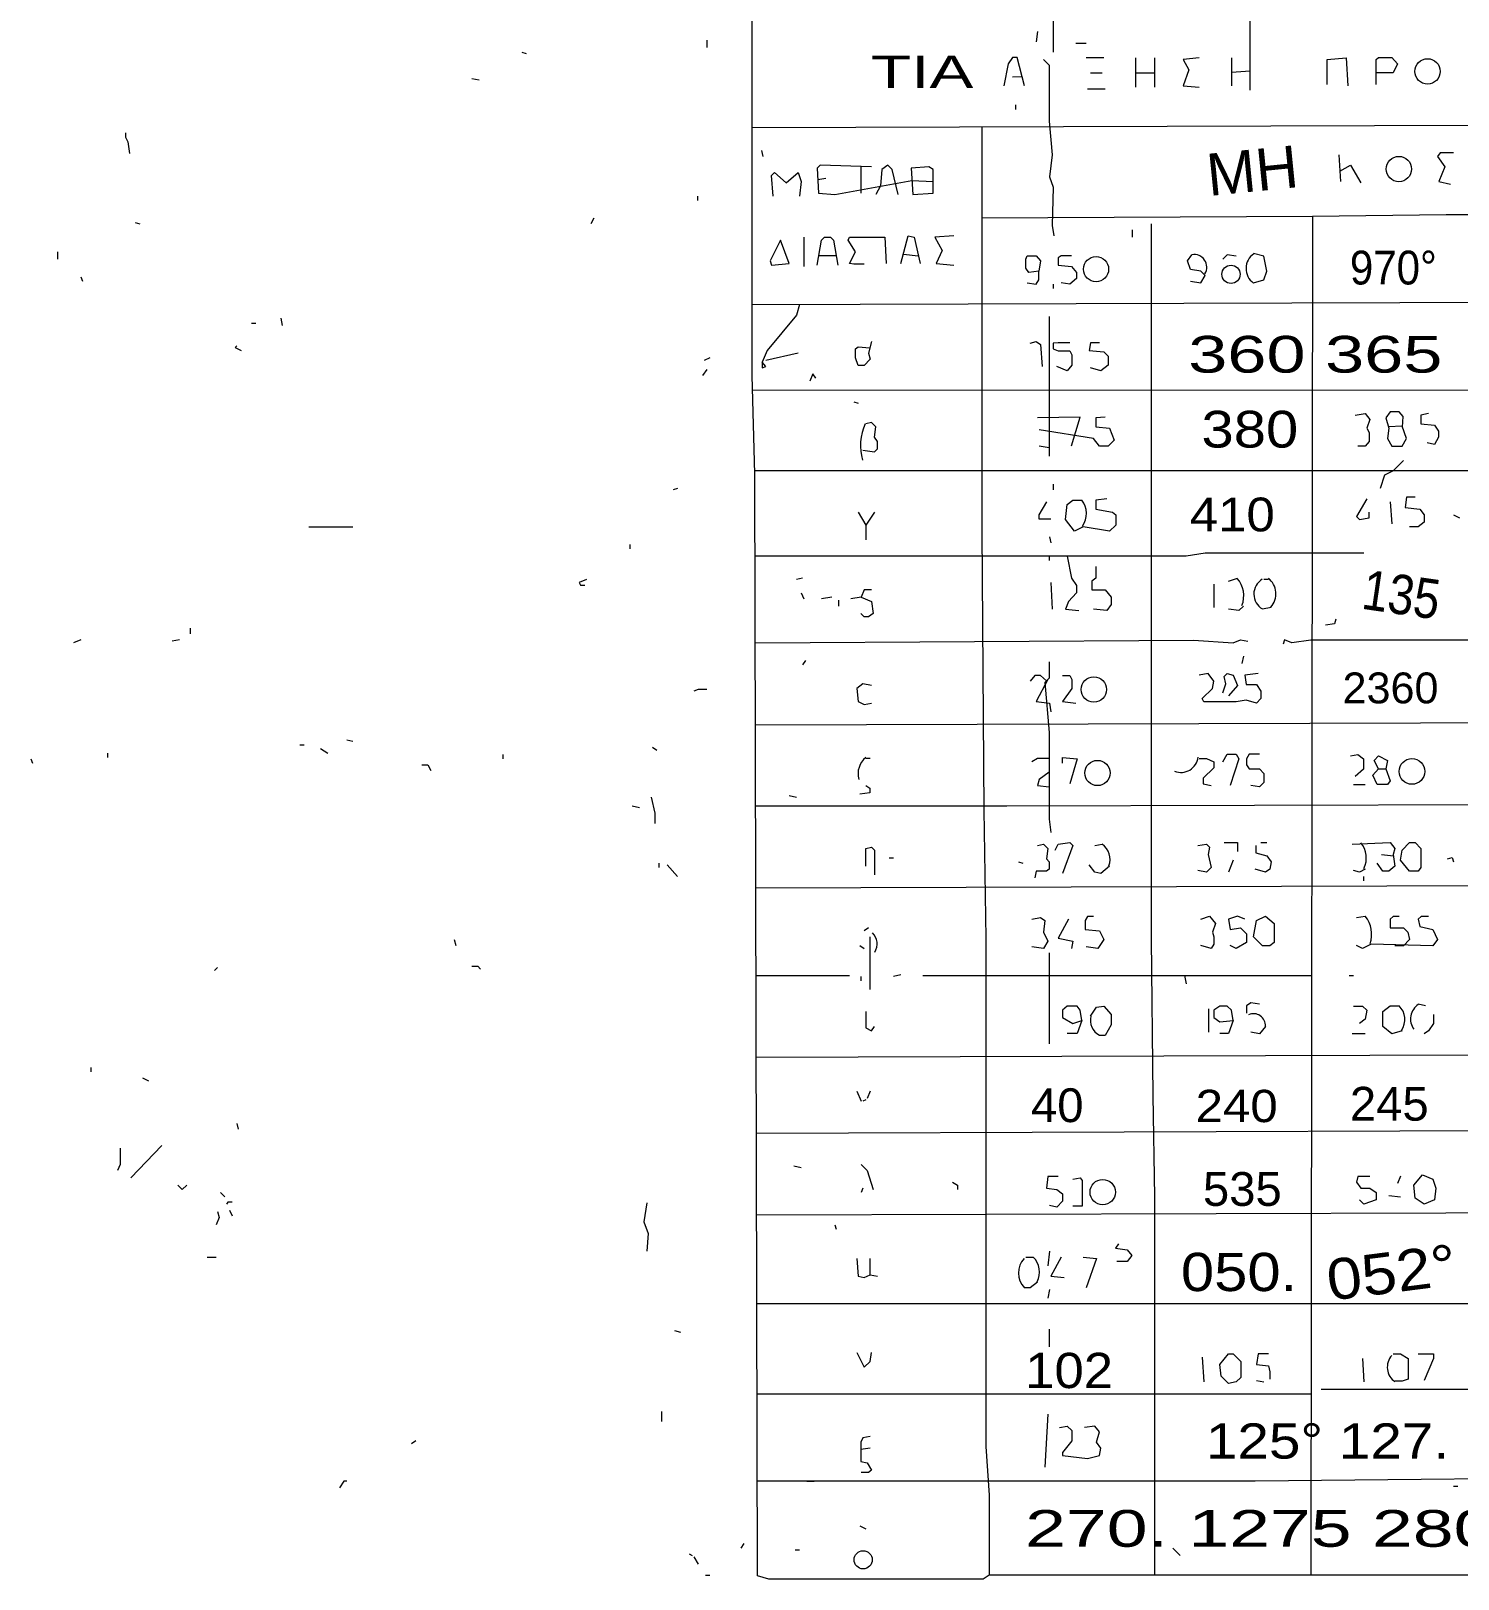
# Model space of a CAD drawing. Header units: metres. Extents: x 0.1 to 48.1, y 1.3 to 34.5.
# Drawn here: x 32.35 to 38.8, y 5.32 to 12.33 of the extents above; entities that cross this region are included whole.
import ezdxf

# ---------------------------------------------------------------- set-up
doc = ezdxf.new("R2010")
doc.units = ezdxf.units.M
for name, color, linetype, lineweight in [('P2D_GRAMMES', 7, 'Continuous', 18), ('P2D_MIKRA', 8, 'Continuous', 13), ('P2D_TOXA', 7, 'Continuous', 18)]:
    doc.layers.add(name, color=color, linetype=linetype, lineweight=lineweight)
doc.layers.add('P2D_KEIMENA', color=7, linetype='Continuous')
doc.styles.add('ARIAL', font='arial.ttf')

msp = doc.modelspace()

# ---------------------------------------------------------------- linework, layer by layer
at = {"layer": 'P2D_GRAMMES'}
for p, q in [((36.970014, 12.803063), (36.970014, 12.23123)), ((37.342939, 12.204634), (37.342939, 12.071649)), ((37.429348, 12.204634), (37.429348, 12.071649)), ((37.777513, 12.204634), (37.777513, 12.078298)), ((36.78678, 12.118731), (36.82893, 12.121032)), ((37.342939, 12.136463), (37.429348, 12.136463)), ((37.861033, 12.144791), (37.777513, 12.138141)), ((36.09975, 11.71158), (36.09975, 11.592906)), ((38.262906, 11.765785), (38.269555, 11.646099)), ((35.94233, 11.659398), (35.905576, 11.652542)), ((38.14322, 11.487165), (38.136703, 5.339727)), ((35.842447, 11.393429), (35.842447, 11.260445)), ((35.910208, 11.311145), (35.98775, 11.311145)), ((36.292551, 11.315964), (36.359901, 11.309649)), ((36.952106, 11.034372), (36.952106, 10.402696)), ((38.881365, 10.700789), (35.61054, 10.700443)), ((36.906466, 10.449241), (36.952106, 10.442592)), ((38.495628, 10.196571), (38.502277, 10.096832)), ((36.161754, 10.150026), (36.12276, 10.090183)), ((33.601806, 10.082633), (33.801283, 10.082633)), ((36.95966, 9.830864), (36.966309, 9.711178)), ((37.696705, 9.824215), (37.696705, 9.717827)), ((37.764215, 9.837513), (37.80411, 9.850812)), ((37.923796, 9.846835), (37.943743, 9.846835)), ((36.101911, 9.764372), (36.055366, 9.757723)), ((37.957042, 9.717827), (37.917147, 9.711178)), ((36.141806, 9.034682), (36.121859, 9.034682)), ((37.159136, 8.640654), (37.192382, 8.647304)), ((38.455733, 8.600759), (38.509643, 8.595031)), ((42.957251, 8.471099), (35.625445, 8.447388)), ((38.342696, 8.314843), (38.382592, 8.321492)), ((36.140637, 8.228403), (36.140637, 7.989031)), ((36.952106, 8.155262), (36.952106, 7.74301)), ((35.626409, 8.052738), (36.048717, 8.052779)), ((36.381178, 8.052779), (38.139579, 8.052769)), ((37.564736, 8.05268), (37.571387, 8.015628)), ((38.655209, 7.91589), (38.621963, 7.922539)), ((37.672603, 7.902592), (37.672603, 7.796204)), ((43.309558, 7.368258), (35.628157, 7.337248)), ((32.936885, 7.284215), (32.797251, 7.137932)), ((36.140637, 6.772225), (36.140871, 6.698616)), ((36.846623, 6.778637), (36.879869, 6.778637)), ((37.644529, 6.326728), (37.651178, 6.213691)), ((38.369293, 6.320079), (38.375942, 6.213691)), ((38.137571, 6.158685), (35.631036, 6.158633)), ((36.946361, 6.067408), (36.933063, 5.828037)), ((36.141806, 5.914476), (36.09975, 5.907827))]:
    msp.add_line(p, q, dxfattribs=at)
for points in [[(44.83505, 13.075681), (44.83505, 9.923953), (44.84364, 9.418613), (44.852229, 8.574162), (44.869033, 8.401283), (44.869033, 5.379884), (44.213953, 5.379884), (42.485157, 5.369445), (41.168613, 5.359006), (40.796257, 5.359006), (40.357408, 5.349367), (39.173848, 5.339727), (36.680393, 5.339727), (36.653796, 5.322083), (35.68301, 5.322083), (35.633046, 5.335995), (35.620864, 10.322906), (35.608682, 10.768403), (35.608682, 13.019162), (36.254843, 13.019162)], [(37.861033, 12.058351), (37.861033, 12.503848), (37.897199, 12.510374), (37.909591, 12.497199), (37.909591, 12.463953), (37.950434, 12.430707), (37.950434, 12.397461)], [(36.839974, 12.078298), (36.806728, 12.206942), (36.78678, 12.206942), (36.766832, 12.178037), (36.746885, 12.078298)], [(36.926414, 12.197984), (36.952106, 12.171387), (36.952106, 11.918717), (36.966309, 11.765785), (36.95301, 11.666047), (36.970014, 11.619503), (36.966309, 11.446623), (36.972958, 11.400079)], [(37.63123, 12.204634), (37.558089, 12.197984), (37.584686, 12.15144), (37.558089, 12.078298), (37.63123, 12.071649)], [(38.209712, 12.084948), (38.209712, 12.197984), (38.296152, 12.204634), (38.302801, 12.078298)], [(38.431825, 12.084948), (38.431825, 12.197984), (38.442435, 12.206942), (38.502277, 12.206942), (38.528874, 12.178037), (38.508927, 12.136463), (38.431825, 12.136463)], [(44.83505, 11.915331), (39.83212, 11.902086), (35.608682, 11.888841)], [(36.647684, 11.892099), (36.647726, 10.063586), (36.656695, 8.800236), (36.665664, 8.221754), (36.665664, 5.921126), (36.680333, 5.701702), (36.680393, 5.339727)], [(38.781545, 11.774943), (38.721702, 11.774943), (38.708403, 11.759136), (38.741649, 11.712592), (38.715052, 11.646099), (38.768246, 11.632801), (38.768246, 11.632801)], [(36.148455, 11.71158), (35.915733, 11.719241), (35.902435, 11.705942), (35.909084, 11.592906), (35.982225, 11.586257), (36.331111, 11.649655), (36.427279, 11.646099)], [(36.268141, 11.586257), (36.241545, 11.699293), (36.221597, 11.719241), (36.195, 11.699293), (36.188351, 11.626152), (36.168403, 11.586257)], [(38.266998, 11.692133), (38.316099, 11.719241), (38.362644, 11.63945)], [(35.702958, 11.579607), (35.696309, 11.672696), (35.709607, 11.685995), (35.762801, 11.63945), (35.815995, 11.685995), (35.829293, 11.646099), (35.822644, 11.579607)], [(44.027775, 11.535498), (44.027254, 10.442592), (44.007827, 10.409346), (44.014476, 10.364778), (42.019712, 10.364778), (41.886728, 10.336744), (35.620492, 10.336489)], [(44.83505, 11.535498), (43.542382, 11.535498), (43.296361, 11.515915), (42.558298, 11.515915), (41.135366, 11.50525), (40.131335, 11.494585), (38.748298, 11.494585), (38.14322, 11.487165), (36.647694, 11.479745)], [(37.413919, 11.453272), (37.413919, 8.215105), (37.421633, 7.510288), (37.429348, 7.051492), (37.429348, 5.339727)], [(35.902435, 11.267094), (35.922382, 11.380131), (35.935681, 11.392953), (35.962277, 11.392953), (35.975576, 11.380131), (35.995524, 11.267094)], [(36.115209, 11.271219), (36.068665, 11.271219), (36.048717, 11.273743), (36.075314, 11.326937), (36.042068, 11.380131), (36.048717, 11.392953), (36.208298, 11.392953), (36.214948, 11.273743)], [(36.28144, 11.273743), (36.314686, 11.400079), (36.341283, 11.393429), (36.36788, 11.273743)], [(36.520812, 11.400079), (36.434372, 11.393429), (36.467618, 11.333586), (36.441021, 11.273743), (36.520812, 11.267094)], [(36.853272, 11.187304), (36.893168, 11.180654), (36.905266, 11.200602), (36.905266, 11.240497), (36.859921, 11.233848), (36.846279, 11.253796), (36.846279, 11.293691), (36.853272, 11.308997), (36.893168, 11.308997), (36.913115, 11.287042), (36.905266, 11.240497)], [(37.052749, 11.308997), (37.006204, 11.308997), (36.993215, 11.30034), (36.993215, 11.267094), (37.052749, 11.260445), (37.075578, 11.233848), (37.075578, 11.207251), (37.046099, 11.180654), (37.006204, 11.187304)], [(37.591335, 11.193953), (37.63788, 11.187304), (37.657827, 11.22055), (37.63788, 11.240497), (37.591335, 11.247147), (37.578037, 11.287042), (37.597984, 11.313639)], [(37.877251, 11.187304), (37.923796, 11.200602), (37.937094, 11.240497), (37.923796, 11.30699), (37.877251, 11.320288)], [(44.83505, 11.131002), (42.285681, 11.127569), (41.793639, 11.115885), (39.027565, 11.097682), (35.608682, 11.08773)], [(35.822603, 11.088353), (35.809346, 11.041021), (35.676361, 10.88144), (35.653564, 10.828246)], [(36.148455, 10.921335), (36.135157, 10.868141), (36.141806, 10.841545), (36.115209, 10.812567), (36.088613, 10.812567), (36.075946, 10.848194), (36.075946, 10.888089), (36.088613, 10.897643), (36.141316, 10.892778)], [(36.866571, 10.914686), (36.893168, 10.921335), (36.913115, 10.908037), (36.919764, 10.808298)], [(37.046099, 10.915346), (36.992906, 10.915346), (36.970014, 10.914686), (36.970014, 10.888089), (36.992906, 10.878858), (37.046099, 10.878858), (37.055275, 10.861492), (37.055275, 10.814948), (37.032801, 10.788351), (36.986257, 10.808298)], [(37.179084, 10.915346), (37.139188, 10.915346), (37.132539, 10.88144), (37.199031, 10.874791), (37.218979, 10.854843), (37.218979, 10.814948), (37.185733, 10.788351), (37.139188, 10.801649)], [(37.052749, 10.449241), (37.092644, 10.579755), (36.899817, 10.575576)], [(37.205681, 10.579755), (37.163692, 10.575576), (37.163692, 10.535681), (37.225628, 10.529031), (37.245576, 10.475838), (37.218979, 10.447903), (37.179084, 10.447903), (37.152487, 10.482487), (36.906466, 10.522382)], [(38.336047, 10.588874), (38.382592, 10.595524), (38.402539, 10.568927), (38.389241, 10.529031), (38.399215, 10.509084), (38.399215, 10.469188), (38.382592, 10.447903), (38.349346, 10.447903)], [(38.550082, 10.534425), (38.553571, 10.582225), (38.535524, 10.603205), (38.495628, 10.603205), (38.475681, 10.575576), (38.488979, 10.529031), (38.48233, 10.482487), (38.502277, 10.447903), (38.548822, 10.447903), (38.56877, 10.482487), (38.548822, 10.537927), (38.487131, 10.535499)], [(38.668508, 10.595524), (38.633448, 10.588874), (38.633448, 10.548979), (38.695105, 10.54233), (38.713533, 10.515733), (38.713533, 10.489136), (38.695105, 10.45589), (38.661859, 10.462539)], [(36.10856, 10.429293), (36.161754, 10.422644), (36.175052, 10.435942), (36.175052, 10.469188), (36.161754, 10.489136), (36.168403, 10.535681), (36.148455, 10.555628), (36.121859, 10.548979)], [(38.555471, 10.382749), (38.508927, 10.336204), (38.469031, 10.316257), (38.449084, 10.256414)], [(36.939712, 10.196571), (36.905266, 10.136728), (36.905266, 10.119127), (36.95966, 10.119127), (36.95966, 10.119127)], [(37.21233, 10.209869), (37.163692, 10.20322), (37.163692, 10.163325), (37.238927, 10.150026), (37.254095, 10.136728), (37.254095, 10.090183), (37.225628, 10.063586), (37.105942, 10.083534), (37.066047, 10.063586), (37.026152, 10.11678), (37.032801, 10.183272), (37.059398, 10.20322), (37.099293, 10.20322)], [(38.389241, 10.209869), (38.342696, 10.130079), (38.355995, 10.11678), (38.399215, 10.123429), (38.399215, 10.150026)], [(38.608665, 10.217022), (38.56877, 10.217022), (38.56212, 10.169974), (38.628613, 10.163325), (38.64856, 10.136728), (38.64856, 10.103482), (38.621963, 10.082633), (38.582068, 10.082633)], [(36.088613, 10.150026), (36.12276, 10.090183), (36.12276, 10.023691)], [(38.375942, 9.96407), (37.657827, 9.96407), (37.571387, 9.950449), (35.621774, 9.950429)], [(37.032801, 9.950449), (37.052749, 9.850812), (37.075578, 9.817565), (37.075578, 9.784319), (37.03945, 9.744424), (37.026152, 9.711178), (37.085995, 9.704529)], [(37.163692, 9.904005), (37.163692, 9.850812), (37.145838, 9.837513), (37.145838, 9.797847), (37.205681, 9.797847), (37.232277, 9.764372), (37.232277, 9.731126), (37.21233, 9.704529), (37.152487, 9.711178)], [(36.101911, 9.764372), (36.148455, 9.744424), (36.155105, 9.69123), (36.135157, 9.675676), (36.115209, 9.675676), (36.09975, 9.69123), (36.09975, 9.69123)], [(36.148455, 9.797847), (36.115209, 9.797847), (36.101911, 9.764372)], [(37.830707, 9.724476), (37.810759, 9.704529), (37.764215, 9.711178)], [(35.622731, 9.558604), (37.604634, 9.569793), (37.784162, 9.558246), (37.817408, 9.571545), (37.850654, 9.564895)], [(40.357039, 9.569814), (39.609375, 9.569793), (39.539555, 9.578194), (39.386623, 9.569793), (38.136571, 9.569793), (38.050131, 9.558246), (38.016885, 9.571545), (38.010236, 9.551597)], [(36.952106, 9.471806), (36.952106, 9.398665), (36.933063, 9.378717), (36.952106, 9.152644), (36.952106, 8.76034), (36.95966, 8.700497)], [(36.939705, 9.385675), (36.913115, 9.410214), (36.886518, 9.410214), (36.866571, 9.385366)], [(36.945895, 9.392159), (36.893168, 9.292277), (36.95301, 9.285628), (36.95966, 9.245733)], [(37.012853, 9.410214), (37.046099, 9.410214), (37.055275, 9.392016), (37.055275, 9.35212), (37.012853, 9.292277), (37.072696, 9.285628)], [(37.897199, 9.418613), (37.837356, 9.411963), (37.844005, 9.369236), (37.89055, 9.369236), (37.909591, 9.338822), (37.909591, 9.305576), (37.89055, 9.285628), (37.844005, 9.298927), (37.797461, 9.291396), (37.651178, 9.291396), (37.644529, 9.305576), (37.691073, 9.35212), (37.697723, 9.385366), (37.671126, 9.418613), (37.63123, 9.411963)], [(41.494424, 9.20575), (39.133953, 9.19582), (35.623641, 9.185859)], [(37.01236, 9.01301), (37.01236, 9.039607), (37.079346, 9.032958), (37.046099, 8.919921)], [(37.737618, 9.01966), (37.757565, 9.054014), (37.797461, 9.054014), (37.810759, 9.032958), (37.770864, 8.913272)], [(37.903848, 9.054014), (37.857304, 9.054014), (37.844904, 9.032958), (37.844904, 9.006361), (37.857304, 8.98863), (37.903848, 8.98863), (37.923796, 8.966466), (37.923796, 8.926571), (37.903848, 8.906623), (37.863953, 8.913272)], [(38.316099, 9.046257), (38.349346, 9.052906), (38.374982, 9.032958), (38.374982, 8.986414), (38.336047, 8.953168)], [(38.442435, 8.98863), (38.422487, 9.026309), (38.442435, 9.046257), (38.48233, 9.026309), (38.475681, 8.98863)], [(36.952106, 9.034682), (36.899817, 9.034682), (36.87322, 9.01966)], [(36.952106, 8.973115), (36.906466, 8.939869), (36.899817, 8.913272), (36.952106, 8.906623)], [(37.63123, 9.034682), (37.664476, 9.034682), (37.696705, 9.01966), (37.696705, 8.993063), (37.649516, 8.946518), (37.649516, 8.919921), (37.684424, 8.913272)], [(41.454529, 8.830683), (39.000969, 8.824735), (36.760183, 8.818786), (36.28144, 8.818786), (35.624538, 8.818757)], [(36.12276, 8.547565), (36.12276, 8.627356), (36.148455, 8.634005), (36.162428, 8.620707), (36.162428, 8.50767)], [(36.899817, 8.640654), (36.926414, 8.647304), (36.946361, 8.627356), (36.939712, 8.580812), (36.952106, 8.567513), (36.952106, 8.534267), (36.939712, 8.525706), (36.893168, 8.525706), (36.886518, 8.494372)], [(36.979607, 8.620707), (36.992906, 8.647304), (37.046099, 8.653953), (37.059398, 8.640654), (37.012853, 8.514319)], [(37.624581, 8.640654), (37.664476, 8.647304), (37.677775, 8.634005), (37.671126, 8.600759), (37.684424, 8.540916), (37.664476, 8.520969), (37.624581, 8.527618)], [(37.886923, 8.640654), (37.886923, 8.607408), (37.937094, 8.59411), (37.957042, 8.567513), (37.950393, 8.534267), (37.930445, 8.520969), (37.883901, 8.534267)], [(38.322749, 8.647304), (38.495628, 8.654175), (38.515576, 8.627356), (38.508927, 8.600759), (38.515576, 8.547565), (38.488979, 8.525706), (38.462382, 8.525706), (38.435785, 8.560864)], [(37.225628, 8.547565), (37.185733, 8.514319), (37.159136, 8.520969), (37.132539, 8.554215)], [(38.382592, 8.534267), (38.355995, 8.520969), (38.329398, 8.527618)], [(36.87322, 8.308194), (36.913115, 8.314843), (36.933063, 8.301545), (36.926414, 8.248351), (36.946361, 8.208455), (36.926414, 8.175209), (36.87322, 8.181859)], [(37.03945, 8.308194), (36.992906, 8.221754), (37.059398, 8.208455), (37.052749, 8.175209)], [(37.152487, 8.319137), (37.12589, 8.319137), (37.11467, 8.301545), (37.11467, 8.261649), (37.179084, 8.255), (37.199031, 8.215105), (37.172435, 8.175209), (37.119241, 8.181859)], [(37.63788, 8.308194), (37.677775, 8.321492), (37.704372, 8.288246), (37.691073, 8.248351), (37.696705, 8.228403), (37.696705, 8.195157), (37.684424, 8.175209), (37.63788, 8.188508)], [(37.837356, 8.308194), (37.80411, 8.321492), (37.764215, 8.308194), (37.770864, 8.261649), (37.817408, 8.268298), (37.844904, 8.241702), (37.844904, 8.201806), (37.797461, 8.175209), (37.770864, 8.188508)], [(38.668508, 8.319137), (38.635262, 8.319137), (38.621963, 8.308194), (38.628613, 8.274948), (38.688455, 8.261649), (38.708403, 8.215105), (38.688455, 8.187699), (38.409188, 8.195157), (38.369293, 8.175209), (38.342696, 8.188508)], [(38.535524, 8.319137), (38.508927, 8.319137), (38.495628, 8.308194), (38.495628, 8.26883), (38.555471, 8.26883), (38.575419, 8.248351), (38.582068, 8.215105), (38.555471, 8.187699), (38.515576, 8.187699), (38.515576, 8.187699)], [(37.903848, 7.922539), (37.863953, 7.929188), (37.844904, 7.91589), (37.844904, 7.882644)], [(38.548822, 7.802853), (38.502277, 7.789555), (38.461044, 7.822801), (38.461044, 7.889293), (38.495628, 7.91589), (38.535524, 7.91589)], [(37.099293, 7.849398), (37.079346, 7.790478), (37.032801, 7.790478)], [(37.139188, 7.869346), (37.165785, 7.909241), (37.199031, 7.913515), (37.232277, 7.875995), (37.232277, 7.82945), (37.205681, 7.781613), (37.179084, 7.781613)], [(37.784162, 7.849398), (37.764215, 7.790478), (37.724319, 7.790478)], [(38.329398, 7.913515), (38.369293, 7.913515), (38.389241, 7.895942), (38.382592, 7.856047), (38.355995, 7.836099)], [(37.930445, 7.822801), (37.903848, 7.789555), (37.863953, 7.796204)], [(35.627312, 7.683167), (37.930445, 7.690717), (40.290916, 7.698228)], [(36.101911, 7.197775), (36.128508, 7.171178), (36.155105, 7.084738)], [(36.992906, 7.143732), (36.946361, 7.143732), (36.939712, 7.091387), (36.986257, 7.084738), (37.01236, 7.064791), (37.01236, 7.031545), (36.986257, 7.004948), (36.95301, 7.011597)], [(37.059398, 7.131283), (37.092644, 7.137932), (37.101655, 7.124634), (37.101655, 7.009283), (37.059398, 7.009283)], [(38.402539, 7.143732), (38.349346, 7.143732), (38.342696, 7.117984), (38.362644, 7.090447), (38.402539, 7.090447), (38.431825, 7.07144), (38.431825, 7.038194), (38.375942, 7.018246), (38.355995, 7.038194)], [(35.131126, 7.024895), (35.117827, 6.938455), (35.137775, 6.885262), (35.131126, 6.805471)], [(45.091649, 6.958403), (44.869033, 7.009283), (42.298979, 7.009283), (39.785576, 6.980089), (35.629058, 6.968495)], [(37.265524, 6.839258), (37.252225, 6.81877), (37.305419, 6.81212), (37.325366, 6.785524), (37.305419, 6.758129), (37.258874, 6.758129)], [(36.081963, 6.772225), (36.088613, 6.692435), (36.115209, 6.685785), (36.141806, 6.699084), (36.175052, 6.692435)], [(37.006204, 6.778874), (36.95966, 6.692435), (37.019503, 6.685785)], [(37.105942, 6.778874), (37.165785, 6.772225), (37.119241, 6.639241)], [(36.899817, 6.665838), (36.866571, 6.639241), (36.839974, 6.639241)], [(44.869033, 6.602838), (44.40678, 6.602838), (43.821649, 6.596105), (40.217775, 6.578289), (39.812173, 6.567206), (35.630038, 6.567174)], [(37.943743, 6.341637), (37.897199, 6.341637), (37.89055, 6.293482), (37.943743, 6.286832), (37.950434, 6.260236), (37.950434, 6.22699)], [(38.508927, 6.341637), (38.542173, 6.341637), (38.576884, 6.320079), (38.576884, 6.22699), (38.548822, 6.217783), (38.515576, 6.217783)], [(38.621963, 6.341637), (38.69045, 6.341637), (38.69045, 6.320079), (38.64856, 6.22034)], [(44.869033, 6.202179), (42.019712, 6.202179), (41.946571, 6.179055), (38.183115, 6.179055)], [(36.141806, 5.96767), (36.10856, 5.961021), (36.09975, 5.941073), (36.09975, 5.854634), (36.128508, 5.847984), (36.148455, 5.814738), (36.135157, 5.804708), (36.101911, 5.804708)], [(36.999555, 6.007565), (37.032801, 6.014215), (37.055275, 5.994267), (37.055275, 5.947723), (37.01236, 5.894529), (37.01236, 5.88123), (37.12589, 5.867932), (37.179084, 5.88123), (37.185733, 5.914476), (37.165785, 5.941073), (37.179084, 5.987618), (37.159136, 6.014215), (37.112592, 6.007565)], [(44.869033, 5.804708), (41.414634, 5.804708), (41.348141, 5.788141), (41.321545, 5.765369), (41.308246, 5.765369), (41.314895, 5.768194), (41.301597, 5.782567), (39.685838, 5.782567), (37.883901, 5.765369), (35.631997, 5.765325)]]:
    msp.add_lwpolyline(points, dxfattribs=at)
for points in [[(36.427279, 11.699293), (36.407775, 11.712592), (36.327984, 11.705942), (36.334634, 11.586257), (36.427279, 11.592906)], [(35.736204, 11.380131), (35.68966, 11.287042), (35.696309, 11.267094), (35.776099, 11.273743)], [(35.653564, 10.828246), (35.653564, 10.801649), (35.669712, 10.808298)], [(38.442435, 8.98863), (38.475681, 8.98863), (38.495628, 8.93322), (38.48233, 8.91773), (38.435785, 8.91773), (38.415838, 8.959817)], [(38.582068, 8.654175), (38.608665, 8.654175), (38.633448, 8.627356), (38.633448, 8.540916), (38.621963, 8.525706), (38.582068, 8.525706), (38.542173, 8.574162), (38.548822, 8.620707)], [(37.930445, 8.321492), (37.969887, 8.288246), (37.969887, 8.201806), (37.950393, 8.187699), (37.917147, 8.187699), (37.877251, 8.228403), (37.89055, 8.301545)], [(37.099293, 7.849398), (37.092644, 7.895942), (37.079346, 7.913515), (37.032801, 7.913515), (37.01236, 7.895942), (37.01236, 7.862696), (37.059398, 7.836099)], [(37.784162, 7.849398), (37.777513, 7.895942), (37.757565, 7.913515), (37.724319, 7.913515), (37.696705, 7.895942), (37.696705, 7.862696), (37.724319, 7.842749)], [(38.641911, 7.15123), (38.688455, 7.131283), (38.701754, 7.091387), (38.695105, 7.038194), (38.64856, 7.018246), (38.608665, 7.044843), (38.602016, 7.104686)], [(37.764215, 6.341637), (37.784162, 6.341637), (37.818701, 6.30678), (37.818701, 6.233639), (37.797461, 6.213691), (37.764215, 6.207042), (37.730969, 6.240288), (37.724319, 6.293482)]]:
    msp.add_lwpolyline(points, close=True, dxfattribs=at)
at = {"layer": 'P2D_MIKRA'}
for p, q in [((35.403743, 12.284424), (35.403743, 12.251178)), ((36.899817, 12.324319), (36.893168, 12.277775)), ((37.072696, 12.271181), (37.119241, 12.271181)), ((34.565942, 12.23123), (34.58589, 12.224581)), ((37.119241, 12.206942), (37.199031, 12.206942)), ((37.139188, 12.136463), (37.192382, 12.136463)), ((34.339869, 12.111545), (34.373115, 12.104895)), ((37.12589, 12.065177), (37.205681, 12.065177)), ((36.800079, 11.991859), (36.800079, 11.971911)), ((35.649764, 11.785733), (35.656414, 11.759136)), ((35.361517, 11.579607), (35.361517, 11.55966)), ((32.817199, 11.459921), (32.837147, 11.453272)), ((34.891754, 11.479869), (34.878455, 11.453272)), ((37.32746, 11.426675), (37.32746, 11.393429)), ((32.465697, 11.326937), (32.465697, 11.293691)), ((32.571178, 11.213901), (32.577827, 11.193953)), ((36.970014, 11.180654), (36.970014, 11.160707)), ((33.342487, 11.004672), (33.362435, 11.004672)), ((33.475471, 11.027723), (33.48212, 10.994476)), ((35.815995, 10.868141), (35.669712, 10.834895)), ((35.403743, 10.795), (35.383796, 10.768403)), ((35.417042, 10.848194), (35.390445, 10.834895)), ((36.068665, 10.648717), (36.088613, 10.642068)), ((35.270759, 10.256414), (35.250812, 10.249764)), ((36.970014, 10.276361), (36.970014, 10.249764)), ((38.781545, 10.136728), (38.808141, 10.123429)), ((36.95301, 10.03699), (36.95966, 10.010393)), ((35.055325, 10.003743), (35.055325, 9.983796)), ((36.952106, 9.95055), (36.952106, 9.930602)), ((35.835942, 9.850812), (35.809346, 9.844162)), ((35.829293, 9.784319), (35.842592, 9.757723)), ((35.968927, 9.764372), (35.922382, 9.757723)), ((35.99842, 9.751073), (35.99842, 9.724476)), ((33.066129, 9.624738), (33.066129, 9.598141)), ((32.571178, 9.571545), (32.537932, 9.558246)), ((33.016675, 9.571545), (32.983429, 9.564895)), ((35.849241, 9.478455), (35.835942, 9.458508)), ((37.830707, 9.498403), (37.824058, 9.465157)), ((33.774686, 9.119398), (33.801283, 9.112749)), ((32.691814, 9.059555), (32.691814, 9.039607)), ((33.561911, 9.097234), (33.581859, 9.097234)), ((33.655, 9.079503), (33.688246, 9.059555)), ((34.479766, 9.052906), (34.479766, 9.032958)), ((35.157723, 9.086152), (35.17767, 9.072853)), ((32.345105, 9.032958), (32.351754, 9.01301)), ((38.329398, 8.91773), (38.382592, 8.91773)), ((35.776099, 8.866728), (35.809346, 8.860079)), ((35.064634, 8.820183), (35.09788, 8.813534)), ((37.910497, 8.654175), (37.937094, 8.654175)), ((35.1867, 8.560864), (35.1867, 8.540916)), ((35.224215, 8.554215), (35.270759, 8.501021)), ((36.228246, 8.585719), (36.248194, 8.585719)), ((36.813377, 8.567513), (36.833325, 8.560864)), ((37.784162, 8.574162), (37.764215, 8.520969)), ((38.374982, 8.501021), (38.374982, 8.481073)), ((36.135157, 8.268298), (36.115209, 8.255)), ((34.260079, 8.215105), (34.266728, 8.188508)), ((36.095262, 8.188508), (36.115209, 8.175209)), ((33.189555, 8.08877), (33.176257, 8.075471)), ((36.28144, 8.055524), (36.248194, 8.048874)), ((36.09975, 8.048874), (36.09975, 8.028927)), ((38.30945, 8.052779), (38.329398, 8.052779)), ((38.322749, 7.790478), (38.382592, 7.790478)), ((32.615645, 7.636623), (32.615645, 7.616675)), ((32.850445, 7.590079), (32.877042, 7.57678)), ((36.081963, 7.530236), (36.101911, 7.483691)), ((36.141806, 7.530236), (36.128508, 7.49699)), ((36.121859, 7.49034), (36.10856, 7.483691)), ((33.275995, 7.383953), (33.282644, 7.357356)), ((35.796047, 7.191126), (35.829293, 7.184476)), ((36.10856, 7.091387), (36.101911, 7.07144)), ((38.542173, 7.144581), (38.528874, 7.111335)), ((33.202853, 7.07144), (33.222801, 7.051492)), ((38.488979, 7.058141), (38.542173, 7.051492)), ((33.242749, 6.991649), (33.256047, 6.965052)), ((35.982225, 6.925157), (35.988874, 6.905209)), ((36.95301, 6.805471), (36.946361, 6.738979)), ((33.14301, 6.778637), (33.182906, 6.778637)), ((36.95301, 6.632592), (36.946361, 6.592696)), ((35.257461, 6.446414), (35.284058, 6.439764)), ((36.952106, 6.453063), (36.952106, 6.373272)), ((37.89055, 6.22034), (37.923796, 6.213691)), ((35.198116, 6.080707), (35.198116, 6.034162)), ((34.087199, 5.947723), (34.067251, 5.934424)), ((35.85589, 5.765369), (35.889136, 5.765369)), ((38.781545, 5.741672), (38.801492, 5.741672)), ((36.095262, 5.562068), (36.121859, 5.54877)), ((35.569974, 5.482277), (35.556675, 5.46233)), ((35.323953, 5.435733), (35.337251, 5.429084)), ((35.343901, 5.422435), (35.363848, 5.389188)), ((35.802696, 5.453686), (35.822644, 5.453686)), ((37.511545, 5.46233), (37.544791, 5.429084)), ((35.397094, 5.339727), (35.417042, 5.339727))]:
    msp.add_line(p, q, dxfattribs=at)
for points in [[(32.773337, 11.865524), (32.773337, 11.845576), (32.783953, 11.825628), (32.790602, 11.772435)], [(37.797461, 11.30699), (37.757565, 11.313639), (37.737618, 11.293691)], [(33.275995, 10.901387), (33.269346, 10.894738), (33.295942, 10.88144)], [(35.895785, 10.755105), (35.882487, 10.775052), (35.869188, 10.741806)], [(34.858508, 9.844162), (34.825262, 9.830864), (34.831911, 9.819228), (34.851859, 9.819228)], [(38.249607, 9.664634), (38.242958, 9.644686), (38.203063, 9.638037)], [(37.737618, 9.332173), (37.750916, 9.372068), (37.744267, 9.405314), (37.757565, 9.418613), (37.784162, 9.411963), (37.80411, 9.365419), (37.764215, 9.318874)], [(35.403743, 9.346324), (35.363848, 9.346324), (35.343901, 9.338822)], [(36.148455, 9.365419), (36.10856, 9.372068), (36.081963, 9.35212), (36.088613, 9.292277), (36.115209, 9.278979), (36.148455, 9.285628)], [(34.113796, 9.005783), (34.140393, 9.005783), (34.153691, 8.979764)], [(36.121859, 8.913272), (36.140637, 8.899974), (36.140637, 8.880026), (36.095262, 8.873377)], [(35.151073, 8.860079), (35.167138, 8.786937), (35.167138, 8.740393)], [(37.744267, 8.654175), (37.80411, 8.654175), (37.80411, 8.614058)], [(38.754948, 8.580812), (38.774895, 8.587461), (38.781545, 8.567513)], [(34.339869, 8.094609), (34.366466, 8.094609), (34.379764, 8.08212)], [(36.12276, 7.889293), (36.12276, 7.816152), (36.148455, 7.802853), (36.161754, 7.822801)], [(38.69045, 7.875995), (38.69045, 7.836099), (38.668508, 7.802853), (38.64856, 7.789555)], [(32.748845, 7.270916), (32.748845, 7.197775), (32.737408, 7.171178)], [(33.010026, 7.104686), (33.029974, 7.084738), (33.049921, 7.104686)], [(36.514162, 7.117984), (36.53688, 7.104686), (36.53688, 7.084738)], [(33.256047, 7.027247), (33.236099, 7.027247), (33.22945, 7.018246)], [(33.189555, 6.985), (33.196204, 6.958403), (33.182906, 6.925157)], [(36.081963, 6.346675), (36.115209, 6.280183), (36.141806, 6.30678), (36.148455, 6.346675)], [(33.774686, 5.765369), (33.761387, 5.765369), (33.74144, 5.734948)]]:
    msp.add_lwpolyline(points, dxfattribs=at)
at = {"layer": 'P2D_TOXA'}
for centre, radius in [((38.664229, 12.143683), 0.057242), ((38.534396, 11.70193), 0.057203), ((37.164345, 11.248787), 0.056857), ((37.774834, 11.225722), 0.041257), ((37.154214, 9.34684), 0.057585), ((37.170568, 8.969194), 0.057188), ((38.593454, 8.976199), 0.058086), ((37.1944, 7.072598), 0.057316), ((36.110425, 5.40916), 0.04111)]:
    msp.add_circle(centre, radius, dxfattribs=at)
for centre, radius, start, end in [((37.608447, 11.258049), 0.056902, 328.004779, 100.659569), ((37.923644, 11.251881), 0.080956, 124.144579, 234.306514), ((36.334152, 10.449814), 0.236088, 154.962153, 196.107486), ((37.020897, 10.143172), 0.099832, 324.960185, 37.450369), ((37.712295, 9.770764), 0.120364, 338.649102, 41.083094), ((37.955979, 9.778919), 0.077746, 120.761127, 240.176312), ((37.886531, 9.779584), 0.091323, 318.786424, 51.227158), ((36.182238, 8.965542), 0.095048, 129.187622, 195.334297), ((37.548536, 9.050242), 0.078507, 248.524912, 352.671885), ((37.144584, 8.578359), 0.083358, 339.195229, 55.26718), ((38.276901, 8.584156), 0.110169, 334.73149, 39.146714), ((38.281164, 8.239794), 0.129938, 340.778431, 38.850781), ((36.103458, 8.196322), 0.070193, 327.69771, 45.211358), ((38.474214, 7.853954), 0.087026, 325.592197, 45.291437), ((38.665824, 7.855849), 0.079069, 123.331702, 215.992306), ((37.21465, 7.850199), 0.075924, 165.762944, 242.142245), ((37.876908, 7.825989), 0.053994, 356.592574, 114.862498), ((36.907542, 6.707154), 0.094722, 136.07888, 225.145876), ((36.811751, 6.71108), 0.096239, 332.809028, 44.863453), ((38.563077, 6.280575), 0.081233, 139.026641, 234.617678)]:
    msp.add_arc(centre, radius, start, end, dxfattribs=at)

# ---------------------------------------------------------------- texts
at = {"layer": 'P2D_KEIMENA', "attachment_point": 7, "style": 'ARIAL'}
for s, insert, char_height in [('\\W1.46;ΤΙΑ', (36.145131, 12.068325), 0.146283), ('\\W0.89;970°', (38.312775, 11.17733), 0.152932), ('\\W1.37;360 365', (37.581361, 10.778377), 0.16623), ('\\W1.13;380', (37.641204, 10.439267), 0.16623), ('\\W1.08;410', (37.58801, 10.060262), 0.152932), ('2360', (38.279529, 9.282304), 0.139634), ('40', (36.869895, 7.387277), 0.152932), ('\\W1.09;240', (37.614607, 7.387277), 0.146283), ('245', (38.312775, 7.393927), 0.152932), ('535', (37.647853, 7.008272), 0.152932), ('\\W1.12;050.', (37.548115, 6.622618), 0.17288), ('\\W1.07;102', (36.843298, 6.18377), 0.159581), ('\\W1.15;125° 127.', (37.661152, 5.864607), 0.159581), ('\\W1.43;270. 1275 280 285. 290° 295 300', (36.843298, 5.465654), 0.16623)]:
    msp.add_mtext(s, dxfattribs=dict(at, insert=insert, char_height=char_height))
for s, insert, char_height, rotation in [('ΜΗ', (37.674779, 11.57964), 0.190547, 5.7106102), ('\\W0.84;135', (38.359492, 9.710712), 0.178791, 351.7733117), ('\\W1.1;052°', (38.221288, 6.578779), 0.184937, 7.25924)]:
    msp.add_mtext(s, dxfattribs=dict(at, insert=insert, char_height=char_height, rotation=rotation))

doc.saveas('drawing.dxf')
